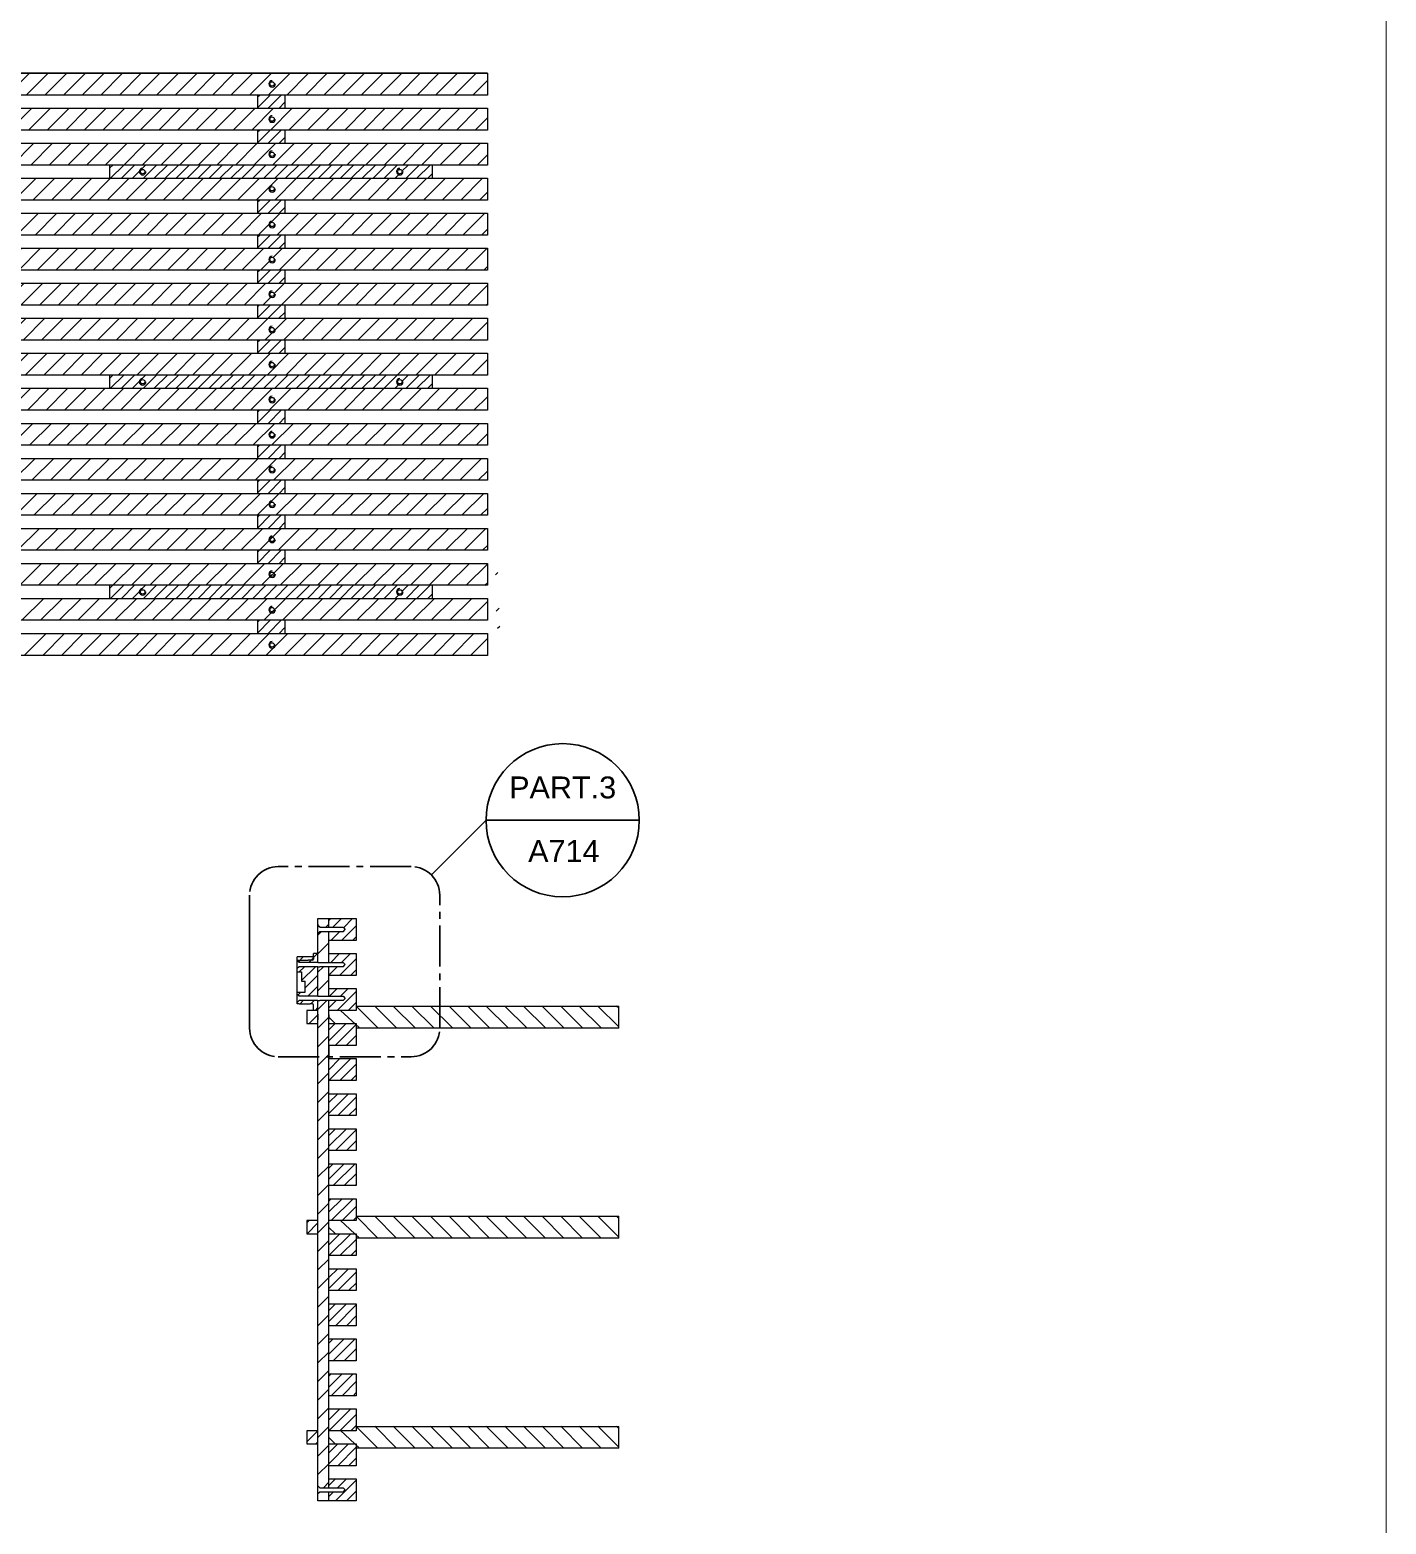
# Model space of a CAD drawing. Header units: centimetres. Extents: x -2268 to 3762, y -1681 to 1458.
# Drawn here: x 267.1 to 391, y 698.6 to 835.1 of the extents above; entities that cross this region are included whole.
import ezdxf
from ezdxf.enums import TextEntityAlignment as Align

# ---------------------------------------------------------------- set-up
doc = ezdxf.new("R2010")
doc.units = ezdxf.units.CM
doc.linetypes.add('CENTER2', pattern=[1.125, 0.75, -0.125, 0.125, -0.125])
doc.layers.get('0').update_dxf_attribs({"color": 5})
doc.layers.add('A-FURN_Num_Penna__252_Num_Penna__252_Num_Penna__3_Num_Penna__252_Num_Penna__252_Num_Penna__252_Num_Penna__252_Num_Penna__252_Num_Penna__252_Num_Penna__252_Num_Penna__82_Num_Penna__82_Num_Penna__82_Num_Penna__82_Num_Penna__82', color=82, linetype='Continuous', lineweight=18)
doc.layers.add('A-SECT A-MCUT', color=7, linetype='Continuous', lineweight=35)
for name, color, linetype in [('ARREDI_attrezzature', 175, 'Continuous'), ('filatura', 8, 'Continuous'), ('particolari', 6, 'Continuous')]:
    doc.layers.add(name, color=color, linetype=linetype)
doc.styles.add('ARIAL', font='Arial.ttf')
pattern_1 = [(45, (-303.9146, -44.0844), (-0.85, 0.85), [])]
pattern_2 = [(45, (-122.0193, -63.2844), (-0.5, 0.5), [])]
pattern_3 = [(45, (-122.0193, -44.0844), (-0.5, 0.5), [])]

msp = doc.modelspace()

# ---------------------------------------------------------------- hatches: boundary and pattern name
h = msp.add_hatch()
h.set_pattern_fill('JIS_WOOD', color=175, scale=1.7)
h.set_pattern_definition(pattern_1)
h.paths.add_polyline_path([(106.9469, 830.1818, -1), (107.3469, 830.1818, -1)], flags=16)
h.paths.add_polyline_path([(174.8528, 830.1818, -1), (174.4528, 830.1818, -1)], flags=16)
h.paths.add_polyline_path([(242.4943, 830.1818, -1), (242.0943, 830.1818, -1)], flags=16)
h.paths.add_polyline_path([(310.0001, 830.1818, -1), (309.6001, 830.1818, -1)], flags=16)
h.paths.add_polyline_path([(106.9469, 826.9775, -1), (107.3469, 826.9775, -1)], flags=16)
h.paths.add_polyline_path([(174.8528, 826.9435, -1), (174.4528, 826.9435, -1)], flags=16)
h.paths.add_polyline_path([(242.4943, 826.9435, -1), (242.0943, 826.9435, -1)], flags=16)
h.paths.add_polyline_path([(310.0001, 826.9775, -1), (309.6001, 826.9775, -1)], flags=16)
h.paths.add_polyline_path([(106.9469, 823.7608, -1), (107.3469, 823.7608, -1)], flags=16)
h.paths.add_polyline_path([(174.8528, 823.7332, -1), (174.4528, 823.7332, -1)], flags=16)
h.paths.add_polyline_path([(242.4943, 823.7332, -1), (242.0943, 823.7332, -1)], flags=16)
h.paths.add_polyline_path([(310.0001, 823.7608, -1), (309.6001, 823.7608, -1)], flags=16)
h.paths.add_polyline_path([(106.9469, 820.6021, -1), (107.3469, 820.6021, -1)], flags=16)
h.paths.add_polyline_path([(174.8528, 820.6293, -1), (174.4528, 820.6293, -1)], flags=16)
h.paths.add_polyline_path([(242.4943, 820.6293, -1), (242.0943, 820.6293, -1)], flags=16)
h.paths.add_polyline_path([(310.0001, 820.6021, -1), (309.6001, 820.6021, -1)], flags=16)
h.paths.add_polyline_path([(106.9469, 817.343, -1), (107.3469, 817.343, -1)], flags=16)
h.paths.add_polyline_path([(174.8528, 817.2577, -1), (174.4528, 817.2577, -1)], flags=16)
h.paths.add_polyline_path([(242.4943, 817.2577, -1), (242.0943, 817.2577, -1)], flags=16)
h.paths.add_polyline_path([(310.0001, 817.343, -1), (309.6001, 817.343, -1)], flags=16)
h.paths.add_polyline_path([(109.3918, 818.3689), (109.3918, 816.3689), (308.8688, 816.3689), (308.8688, 818.3689)])
h.paths.add_polyline_path([(109.3918, 821.5689), (109.3918, 819.5689), (308.8688, 819.5689), (308.8688, 821.5689), (208.4735, 821.5689)])
h.paths.add_polyline_path([(109.3918, 824.7689), (109.3918, 822.7689), (208.4735, 822.7689), (308.8688, 822.7689), (308.8688, 824.7689)])
h.paths.add_polyline_path([(109.3918, 827.9689), (109.3918, 825.9689), (308.8688, 825.9689), (308.8688, 827.9689)])
h.paths.add_polyline_path([(109.3918, 831.1689), (109.3918, 829.1689), (308.8688, 829.1689), (308.8688, 831.1689)])
h = msp.add_hatch()
h.set_pattern_fill('JIS_WOOD', color=175)
h.set_pattern_definition([(45, (-122.0193, -40.8844), (-0.5, 0.5), [])])
h.paths.add_polyline_path([(290.3688, 829.1689), (287.8688, 829.1689), (287.8688, 827.9689), (290.3688, 827.9689)])
h = msp.add_hatch()
h.set_pattern_fill('JIS_WOOD', color=175)
h.set_pattern_definition(pattern_3)
h.paths.add_polyline_path([(290.3688, 825.9689), (287.8688, 825.9689), (287.8688, 824.7689), (290.3688, 824.7689)])
h = msp.add_hatch()
h.set_pattern_fill('JIS_WOOD', color=175)
h.set_pattern_definition([(45, (-122.0193, -24.8844), (-0.5, 0.5), [])])
h.paths.add_polyline_path([(303.8688, 822.7689), (274.3688, 822.7689), (274.3688, 821.5689), (303.8688, 821.5689)])
h.paths.add_polyline_path([(301.0688, 822.1689, -1), (300.6688, 822.1689, -1)], flags=16)
h.paths.add_polyline_path([(277.1688, 822.1689, -1), (277.5688, 822.1689, -1)], flags=16)
h = msp.add_hatch()
h.set_pattern_fill('JIS_WOOD', color=175)
h.set_pattern_definition([(45, (-122.0193, -50.4844), (-0.5, 0.5), [])])
h.paths.add_polyline_path([(290.3688, 819.5689), (287.8688, 819.5689), (287.8688, 818.3689), (290.3688, 818.3689)])
h = msp.add_hatch()
h.set_pattern_fill('JIS_WOOD', color=175, scale=1.7)
h.set_pattern_definition(pattern_1)
h.paths.add_polyline_path([(106.9469, 814.1417, -1), (107.3469, 814.1417, -1)], flags=16)
h.paths.add_polyline_path([(174.8528, 814.0762, -1), (174.4528, 814.0762, -1)], flags=16)
h.paths.add_polyline_path([(242.4943, 814.0762, -1), (242.0943, 814.0762, -1)], flags=16)
h.paths.add_polyline_path([(289.3955, 814.1417, -1), (288.9955, 814.1417, -1)], flags=16)
h.paths.add_polyline_path([(106.9469, 810.9676, -1), (107.3469, 810.9676, -1)], flags=16)
h.paths.add_polyline_path([(174.8528, 810.9592, -1), (174.4528, 810.9592, -1)], flags=16)
h.paths.add_polyline_path([(242.4943, 810.9592, -1), (242.0943, 810.9592, -1)], flags=16)
h.paths.add_polyline_path([(289.3955, 810.9676, -1), (288.9955, 810.9676, -1)], flags=16)
h.paths.add_polyline_path([(106.9469, 807.7343, -1), (107.3469, 807.7343, -1)], flags=16)
h.paths.add_polyline_path([(174.8528, 807.7777, -1), (174.4528, 807.7777, -1)], flags=16)
h.paths.add_polyline_path([(242.4943, 807.7777, -1), (242.0943, 807.7777, -1)], flags=16)
h.paths.add_polyline_path([(289.3955, 807.7343, -1), (288.9955, 807.7343, -1)], flags=16)
h.paths.add_polyline_path([(109.3918, 808.7689), (109.3918, 806.7689), (308.8688, 806.7689), (308.8688, 808.7689)])
h.paths.add_polyline_path([(109.3918, 811.9689), (109.3918, 809.9689), (308.8688, 809.9689), (308.8688, 811.9689)])
h.paths.add_polyline_path([(109.3918, 815.1689), (109.3918, 813.1689), (308.8688, 813.1689), (308.8688, 815.1689)])
h = msp.add_hatch()
h.set_pattern_fill('JIS_WOOD', color=175)
h.set_pattern_definition([(45, (-122.0193, -53.6844), (-0.5, 0.5), [])])
h.paths.add_polyline_path([(290.3688, 816.3689), (287.8688, 816.3689), (287.8688, 815.1689), (290.3688, 815.1689)])
h = msp.add_hatch()
h.set_pattern_fill('JIS_WOOD', color=175)
h.set_pattern_definition([(45, (-122.0193, -56.8844), (-0.5, 0.5), [])])
h.paths.add_polyline_path([(290.3688, 813.1689), (287.8688, 813.1689), (287.8688, 811.9689), (290.3688, 811.9689)])
h = msp.add_hatch()
h.set_pattern_fill('JIS_WOOD', color=175)
h.set_pattern_definition([(45, (-122.0271, -60.0844), (-0.5, 0.5), [])])
h.paths.add_polyline_path([(290.361, 809.9689), (287.861, 809.9689), (287.861, 808.7689), (290.361, 808.7689)])
h = msp.add_hatch()
h.set_pattern_fill('JIS_WOOD', color=175)
h.set_pattern_definition(pattern_2)
h.paths.add_polyline_path([(290.3688, 806.7689), (287.8688, 806.7689), (287.8688, 805.5689), (290.3688, 805.5689)])
h = msp.add_hatch()
h.set_pattern_fill('JIS_WOOD', color=175, scale=1.7)
h.set_pattern_definition(pattern_1)
h.paths.add_polyline_path([(106.9469, 804.5417, -1), (107.3469, 804.5417, -1)], flags=16)
h.paths.add_polyline_path([(174.8528, 804.4762, -1), (174.4528, 804.4762, -1)], flags=16)
h.paths.add_polyline_path([(242.4943, 804.4762, -1), (242.0943, 804.4762, -1)], flags=16)
h.paths.add_polyline_path([(310.0001, 804.5417, -1), (309.6001, 804.5417, -1)], flags=16)
h.paths.add_polyline_path([(106.9469, 801.3676, -1), (107.3469, 801.3676, -1)], flags=16)
h.paths.add_polyline_path([(174.8528, 801.3592, -1), (174.4528, 801.3592, -1)], flags=16)
h.paths.add_polyline_path([(242.4943, 801.3592, -1), (242.0943, 801.3592, -1)], flags=16)
h.paths.add_polyline_path([(310.0001, 801.3676, -1), (309.6001, 801.3676, -1)], flags=16)
h.paths.add_polyline_path([(106.9469, 798.1343, -1), (107.3469, 798.1343, -1)], flags=16)
h.paths.add_polyline_path([(174.8528, 798.1777, -1), (174.4528, 798.1777, -1)], flags=16)
h.paths.add_polyline_path([(242.4943, 798.1777, -1), (242.0943, 798.1777, -1)], flags=16)
h.paths.add_polyline_path([(310.0001, 798.1343, -1), (309.6001, 798.1343, -1)], flags=16)
h.paths.add_polyline_path([(109.3918, 799.1689), (109.3918, 797.1689), (308.8688, 797.1689), (308.8688, 799.1689)])
h.paths.add_polyline_path([(109.3918, 802.3689), (109.3918, 800.3689), (308.8688, 800.3689), (308.8688, 802.3689)])
h.paths.add_polyline_path([(109.3918, 805.5689), (109.3918, 803.5689), (308.8688, 803.5689), (308.8688, 805.5689)])
h = msp.add_hatch()
h.set_pattern_fill('JIS_WOOD', color=175)
h.set_pattern_definition(pattern_3)
h.paths.add_polyline_path([(303.8688, 803.5689), (274.3688, 803.5689), (274.3688, 802.3689), (303.8688, 802.3689)])
h.paths.add_polyline_path([(301.0688, 802.9689, -1), (300.6688, 802.9689, -1)], flags=16)
h.paths.add_polyline_path([(277.1688, 802.9689, -1), (277.5688, 802.9689, -1)], flags=16)
h = msp.add_hatch()
h.set_pattern_fill('JIS_WOOD', color=175)
h.set_pattern_definition([(45, (-122.0193, -69.6844), (-0.5, 0.5), [])])
h.paths.add_polyline_path([(290.3688, 800.3689), (287.8688, 800.3689), (287.8688, 799.1689), (290.3688, 799.1689)])
h = msp.add_hatch()
h.set_pattern_fill('JIS_WOOD', color=175)
h.set_pattern_definition([(45, (-122.0193, -72.8844), (-0.5, 0.5), [])])
h.paths.add_polyline_path([(290.3688, 797.1689), (287.8688, 797.1689), (287.8688, 795.9689), (290.3688, 795.9689)])
h = msp.add_hatch()
h.set_pattern_fill('JIS_WOOD', color=175)
h.set_pattern_definition([(45, (-122.0193, -76.0844), (-0.5, 0.5), [])])
h.paths.add_polyline_path([(290.3688, 793.9689), (287.8688, 793.9689), (287.8688, 792.7689), (290.3688, 792.7689)])
h = msp.add_hatch()
h.set_pattern_fill('JIS_WOOD', color=175)
h.set_pattern_definition([(45, (-122.0193, -79.2844), (-0.5, 0.5), [])])
h.paths.add_polyline_path([(290.3688, 790.7689), (287.8688, 790.7689), (287.8688, 789.5689), (290.3688, 789.5689)])
h = msp.add_hatch()
h.set_pattern_fill('JIS_WOOD', color=175)
h.set_pattern_definition([(45, (-122.0193, -82.4844), (-0.5, 0.5), [])])
h.paths.add_polyline_path([(290.3688, 787.5689), (287.8688, 787.5689), (287.8688, 786.3689), (290.3688, 786.3689)])
h = msp.add_hatch()
h.set_pattern_fill('JIS_WOOD', color=175)
h.set_pattern_definition(pattern_2)
h.paths.add_polyline_path([(303.8688, 784.3689), (274.3688, 784.3689), (274.3688, 783.1689), (303.8688, 783.1689)])
h.paths.add_polyline_path([(301.0688, 783.7689, -1), (300.6688, 783.7689, -1)], flags=16)
h.paths.add_polyline_path([(277.1688, 783.7689, -1), (277.5688, 783.7689, -1)], flags=16)
h = msp.add_hatch()
h.set_pattern_fill('JIS_WOOD', color=175)
h.set_pattern_definition([(45, (-122.0193, -88.8844), (-0.5, 0.5), [])])
h.paths.add_polyline_path([(290.3688, 781.1689), (287.8688, 781.1689), (287.8688, 779.9689), (290.3688, 779.9689)])
h = msp.add_hatch()
h.set_pattern_fill('JIS_WOOD', color=175)
h.set_pattern_definition([(45, (-397.61735, -123.89446), (-0.5, 0.5), [])])
h.paths.add_polyline_path([(296.8812, 741.1146), (294.3812, 741.1146), (294.3812, 739.1146), (296.8812, 739.1146)])
h.paths.add_polyline_path([(296.8812, 737.9146), (294.3812, 737.9146), (294.3812, 735.9146), (296.8812, 735.9146)])
h.paths.add_polyline_path([(296.8812, 734.7146), (294.3812, 734.7146), (294.3812, 732.7146), (296.8812, 732.7146)])
h.paths.add_polyline_path([(296.8812, 731.5146), (294.3812, 731.5146), (294.3812, 729.5146), (296.8812, 729.5146)])
h.paths.add_polyline_path([(296.8812, 728.3146), (294.3812, 728.3146), (294.3812, 726.3146), (296.8812, 726.3146)])
h.paths.add_polyline_path([(296.8812, 725.1146), (294.3812, 725.1146), (294.3812, 723.1146), (296.8812, 723.1146)])
h.paths.add_polyline_path([(296.8812, 721.9146), (294.3812, 721.9146), (294.3812, 719.9146), (296.8812, 719.9146)])
h.paths.add_polyline_path([(296.8812, 718.7146), (294.3812, 718.7146), (294.3812, 716.7146), (296.8812, 716.7146)])
h.paths.add_polyline_path([(296.8812, 715.5146), (294.3812, 715.5146), (294.3812, 713.5146), (296.8812, 713.5146)])
h.paths.add_polyline_path([(296.8812, 712.3146), (294.3812, 712.3146), (294.3812, 710.3146), (296.8812, 710.3146)])
h.paths.add_polyline_path([(296.8812, 709.1146), (294.3812, 709.1146), (294.3812, 707.1146), (296.8812, 707.1146)])
h.paths.add_polyline_path([(296.8812, 705.9146), (294.3812, 705.9146), (294.3812, 703.9146), (296.8812, 703.9146)])
h.paths.add_polyline_path([(296.8812, 702.7146), (294.3812, 702.7146), (294.3812, 701.9106), (295.6812, 701.9106), (295.8812, 701.7106), (295.6812, 701.5106), (294.3812, 701.5106), (294.3812, 700.7146), (296.8812, 700.7146)])
h.paths.add_polyline_path([(293.3812, 707.1146), (292.3812, 707.1146), (292.3812, 705.9146), (293.3812, 705.9146)])
h.paths.add_polyline_path([(293.3812, 726.3146), (292.3812, 726.3146), (292.3812, 725.1146), (293.3812, 725.1146)])
h.paths.add_polyline_path([(293.3812, 745.1646), (293.3812, 745.5146), (293.1511, 745.5146), (292.3812, 744.7448), (292.3812, 744.3146), (292.9511, 744.3146), (293.3812, 744.7448)])

# ---------------------------------------------------------------- linework, layer by layer
for p, q in [((208.4735, 831.1689), (308.8688, 831.1689)), ((308.8688, 831.1689), (208.4735, 831.1689)), ((308.8688, 831.1689), (308.8688, 829.1689)), ((308.8688, 829.1689), (208.4735, 829.1689)), ((287.8688, 829.1689), (287.8688, 827.9689)), ((290.3688, 829.1689), (290.3688, 827.9689)), ((287.8688, 825.9689), (287.8688, 824.7689)), ((290.3688, 825.9689), (290.3688, 824.7689)), ((303.8688, 822.7689), (274.3688, 822.7689)), ((274.3688, 821.5689), (274.3688, 822.7689)), ((303.8688, 821.5689), (303.8688, 822.7689)), ((274.3688, 821.5689), (303.8688, 821.5689)), ((287.8688, 819.5689), (287.8688, 818.3689)), ((290.3688, 819.5689), (290.3688, 818.3689)), ((287.8688, 816.3689), (287.8688, 815.1689)), ((287.8688, 815.1689), (287.8688, 815.1689)), ((290.3688, 816.3689), (290.3688, 815.1689)), ((287.8688, 813.1689), (287.8688, 811.9689)), ((290.3688, 813.1689), (290.3688, 811.9689)), ((287.861, 809.9689), (287.861, 808.7689)), ((290.3688, 809.9689), (290.3688, 808.7689)), ((287.8688, 806.7689), (287.8688, 805.5689)), ((290.3688, 806.7689), (290.3688, 805.5689)), ((303.8688, 803.5689), (274.3688, 803.5689)), ((274.3688, 802.3689), (274.3688, 803.5689)), ((308.8688, 803.5689), (303.8688, 803.5689)), ((303.8688, 802.3689), (303.8688, 803.5689)), ((294.9735, 802.3689), (303.8688, 802.3689)), ((287.8688, 800.3689), (287.8688, 799.1689)), ((290.3688, 800.3689), (290.3688, 799.1689)), ((208.4735, 799.1689), (308.8688, 799.1689)), ((308.8688, 799.1689), (308.8688, 797.1689)), ((308.8688, 797.1689), (208.4735, 797.1689)), ((287.8688, 797.1689), (287.8688, 795.9689)), ((290.3688, 797.1689), (290.3688, 795.9689)), ((208.4735, 795.9689), (308.8688, 795.9689)), ((308.8688, 795.9689), (308.8688, 793.9689)), ((308.8688, 793.9689), (208.4735, 793.9689)), ((287.8688, 793.9689), (287.8688, 792.7689)), ((290.3688, 793.9689), (290.3688, 792.7689)), ((208.4735, 792.7689), (308.8688, 792.7689)), ((308.8688, 792.7689), (308.8688, 790.7689)), ((308.8688, 790.7689), (208.4735, 790.7689)), ((287.8688, 790.7689), (287.8688, 789.5689)), ((290.3688, 790.7689), (290.3688, 789.5689)), ((208.4735, 789.5689), (308.8688, 789.5689)), ((308.8688, 789.5689), (308.8688, 787.5689)), ((308.8688, 787.5689), (208.4735, 787.5689)), ((287.8688, 787.5689), (287.8688, 786.3689)), ((290.3688, 787.5689), (290.3688, 786.3689)), ((208.4735, 786.3689), (308.8688, 786.3689)), ((308.8688, 786.3689), (308.8688, 784.3689)), ((294.9735, 784.3689), (208.4735, 784.3689)), ((303.8688, 784.3689), (274.3688, 784.3689)), ((274.3688, 783.1689), (274.3688, 784.3689)), ((308.8688, 784.3689), (303.8688, 784.3689)), ((308.8688, 784.3689), (303.8688, 784.3689)), ((303.8688, 783.1689), (303.8688, 784.3689)), ((208.4735, 783.1689), (294.9735, 783.1689)), ((274.3688, 783.1689), (303.8688, 783.1689)), ((303.8688, 783.1689), (308.8688, 783.1689)), ((308.8688, 783.1689), (308.8688, 781.1689)), ((308.8688, 781.1689), (208.4735, 781.1689)), ((287.8688, 781.1689), (287.8688, 781.1689)), ((287.8688, 781.1689), (287.8688, 779.9689)), ((290.3688, 781.1689), (290.3688, 779.9689)), ((208.4735, 779.9689), (308.8688, 779.9689)), ((308.8688, 779.9689), (308.8688, 777.9689)), ((308.8688, 777.9689), (208.4735, 777.9689)), ((293.3812, 753.9146), (294.3812, 753.9146)), ((293.3812, 749.9146), (293.3812, 753.9146)), ((293.3812, 753.4146), (293.3812, 753.1146)), ((293.5714, 753.1146), (293.3812, 753.2878)), ((293.5714, 752.7146), (293.3812, 752.5414)), ((293.5714, 753.1146), (295.6812, 753.1146)), ((293.6812, 752.7146), (293.5714, 752.7146)), ((293.6812, 753.1146), (293.6812, 753.1146)), ((295.6812, 752.7146), (293.6812, 752.7146)), ((294.3812, 753.1146), (294.3812, 753.1646)), ((294.3812, 752.7146), (294.3812, 752.6646)), ((295.6812, 753.1146), (295.8812, 752.9146)), ((295.6812, 752.7146), (295.8812, 752.9146)), ((294.3812, 750.7146), (294.3812, 751.9146)), ((292.4812, 750.4146), (291.4812, 750.4146)), ((291.4812, 750.1146), (291.4812, 750.4146)), ((291.4812, 746.1146), (291.4812, 750.1146)), ((291.4812, 750.1146), (292.4812, 750.1146)), ((291.6714, 749.9146), (291.4812, 750.0878)), ((293.3812, 749.9146), (291.6714, 749.9146)), ((292.6812, 750.4146), (292.4812, 750.4146)), ((292.6812, 750.1146), (292.4812, 750.1146)), ((292.8812, 750.4146), (292.6812, 750.4146)), ((292.8812, 750.1146), (292.6812, 750.1146)), ((293.3812, 750.7146), (292.9812, 750.7146)), ((292.9812, 750.5146), (292.9812, 750.7146)), ((293.3812, 750.7146), (292.9812, 750.7146)), ((292.9812, 750.5146), (292.9812, 750.7146)), ((292.9812, 750.5146), (292.9812, 750.2146)), ((293.3812, 749.9146), (293.5714, 749.9146)), ((293.5714, 749.9146), (295.6812, 749.9146)), ((293.6812, 749.9146), (293.6812, 749.9146)), ((295.6812, 749.9146), (295.8812, 749.7146)), ((295.6812, 749.5146), (295.8812, 749.7146)), ((291.6714, 749.5146), (291.4812, 749.3414)), ((291.4812, 749.0414), (291.8812, 749.0414)), ((293.3812, 749.5146), (291.6714, 749.5146)), ((291.8812, 749.0414), (291.8812, 748.1878)), ((293.3812, 749.5146), (293.5714, 749.5146)), ((293.3812, 746.8146), (293.3812, 749.5146)), ((293.3812, 746.8146), (293.3812, 749.4646)), ((293.6812, 749.5146), (293.5714, 749.5146)), ((295.6812, 749.5146), (293.6812, 749.5146)), ((294.3812, 748.7146), (294.3812, 749.4646)), ((294.3812, 747.5146), (294.3812, 748.7146)), ((294.3812, 747.5146), (294.3812, 748.7146)), ((291.4812, 747.1878), (292.2312, 747.1878)), ((291.6714, 746.8146), (291.4812, 746.9878)), ((291.8812, 748.1878), (292.2312, 748.1878)), ((292.2312, 747.1878), (292.2312, 748.1878)), ((291.6714, 746.4146), (291.4812, 746.2414)), ((291.6812, 746.1146), (291.4812, 746.1146)), ((293.3812, 746.8146), (291.6714, 746.8146)), ((293.3812, 746.4146), (291.6714, 746.4146)), ((291.6812, 746.1146), (292.6812, 746.1146)), ((292.8812, 746.1146), (292.6812, 746.1146)), ((292.9812, 745.7146), (292.9812, 746.0146)), ((292.9812, 745.5146), (292.9812, 745.7146)), ((293.3812, 746.8146), (293.5714, 746.8146)), ((293.3812, 700.7146), (293.3812, 746.4146)), ((293.3812, 746.4146), (293.5714, 746.4146)), ((293.3812, 746.2646), (293.3812, 746.3646)), ((293.3812, 745.1646), (293.3812, 746.2646)), ((293.5714, 746.8146), (295.6812, 746.8146)), ((293.6812, 746.4146), (293.5714, 746.4146)), ((295.6812, 746.4146), (293.6812, 746.4146)), ((294.3812, 746.3146), (294.3812, 746.4146)), ((295.6812, 746.8146), (295.8812, 746.6146)), ((295.6812, 746.4146), (295.8812, 746.6146)), ((296.8812, 745.9146), (320.8812, 745.9146)), ((320.8812, 743.9146), (320.8812, 745.9146)), ((293.3812, 745.5146), (292.3812, 745.5146)), ((292.3812, 745.5146), (292.3812, 744.3146)), ((292.3812, 744.3146), (293.3812, 744.3146)), ((293.3812, 745.1646), (293.3812, 744.6646)), ((294.3812, 744.3146), (294.3812, 745.5146)), ((294.3812, 745.1146), (294.3812, 745.5146)), ((294.3812, 745.1146), (294.3812, 744.7146)), ((294.3812, 744.3146), (294.3812, 744.7146)), ((320.8812, 743.9146), (296.8812, 743.9146)), ((294.3812, 741.1146), (294.3812, 742.3146)), ((294.3812, 742.3146), (294.3812, 741.1146)), ((294.3812, 737.9146), (294.3812, 739.1146)), ((294.3812, 734.7146), (294.3812, 735.9146)), ((294.3812, 731.5146), (294.3812, 732.7146)), ((294.3812, 728.3146), (294.3812, 729.5146)), ((296.8812, 726.7146), (320.8812, 726.7146)), ((320.8812, 724.7146), (320.8812, 726.7146)), ((293.3812, 726.3146), (292.3812, 726.3146)), ((292.3812, 726.3146), (292.3812, 725.1146)), ((292.3812, 725.1146), (293.3812, 725.1146)), ((294.3812, 725.1146), (294.3812, 726.3146)), ((320.8812, 724.7146), (296.8812, 724.7146)), ((294.3812, 721.9146), (294.3812, 723.1146)), ((294.3812, 718.7146), (294.3812, 719.9146)), ((294.3812, 715.5146), (294.3812, 716.7146)), ((294.3812, 712.3146), (294.3812, 713.5146)), ((294.3812, 709.1146), (294.3812, 710.3146)), ((296.8812, 707.5146), (320.8812, 707.5146)), ((320.8812, 705.5146), (320.8812, 707.5146)), ((293.3812, 707.1146), (292.3812, 707.1146)), ((292.3812, 707.1146), (292.3812, 705.9146)), ((294.3812, 705.9146), (294.3812, 707.1146)), ((292.3812, 705.9146), (293.3812, 705.9146)), ((320.8812, 705.5146), (296.8812, 705.5146)), ((294.3812, 702.7146), (294.3812, 703.9146)), ((293.5714, 701.9106), (293.3812, 702.0838)), ((293.5714, 701.9106), (295.6812, 701.9106)), ((293.6812, 701.9106), (293.6812, 701.9106)), ((294.3812, 702.7146), (296.8812, 702.7146)), ((294.3812, 701.9106), (294.3812, 702.7146)), ((295.6812, 701.9106), (295.8812, 701.7106)), ((296.8812, 702.7146), (296.8812, 700.7146)), ((293.5714, 701.5106), (293.3812, 701.3374)), ((293.3812, 700.7146), (293.3812, 701.3374)), ((294.3812, 700.7146), (293.3812, 700.7146)), ((293.6812, 701.5106), (293.5714, 701.5106)), ((295.6812, 701.5106), (293.6812, 701.5106)), ((294.3812, 700.7146), (294.3812, 701.5106)), ((296.8812, 700.7146), (294.3812, 700.7146)), ((295.6812, 701.5106), (295.8812, 701.7106))]:
    msp.add_line(p, q)
at = {"color": 175, "linetype": 'Continuous'}
for p, q in [((265.5387, 793.9689), (267.5387, 795.9689)), ((267.2387, 793.9689), (269.2387, 795.9689)), ((268.9387, 793.9689), (270.9387, 795.9689)), ((270.6387, 793.9689), (272.6387, 795.9689)), ((272.3387, 793.9689), (274.3387, 795.9689)), ((274.0387, 793.9689), (276.0387, 795.9689)), ((275.7387, 793.9689), (277.7387, 795.9689)), ((277.4387, 793.9689), (279.4387, 795.9689)), ((279.1387, 793.9689), (281.1387, 795.9689)), ((280.8387, 793.9689), (282.8387, 795.9689)), ((282.5387, 793.9689), (284.5387, 795.9689)), ((284.2387, 793.9689), (286.2387, 795.9689)), ((285.9387, 793.9689), (287.9387, 795.9689)), ((287.6387, 793.9689), (289.6387, 795.9689)), ((289.3387, 793.9689), (291.3387, 795.9689)), ((291.0387, 793.9689), (293.0387, 795.9689)), ((292.7387, 793.9689), (294.7387, 795.9689)), ((294.4387, 793.9689), (296.4387, 795.9689)), ((296.1387, 793.9689), (298.1387, 795.9689)), ((297.8387, 793.9689), (299.8387, 795.9689)), ((299.5387, 793.9689), (301.5387, 795.9689)), ((301.2387, 793.9689), (303.2387, 795.9689)), ((302.9387, 793.9689), (304.9387, 795.9689)), ((304.6387, 793.9689), (306.6387, 795.9689)), ((306.3387, 793.9689), (308.3387, 795.9689)), ((308.0387, 793.9689), (308.8688, 794.7991)), ((265.7387, 790.7689), (267.7387, 792.7689)), ((267.4387, 790.7689), (269.4387, 792.7689)), ((269.1387, 790.7689), (271.1387, 792.7689)), ((270.8387, 790.7689), (272.8387, 792.7689)), ((272.5387, 790.7689), (274.5387, 792.7689)), ((274.2387, 790.7689), (276.2387, 792.7689)), ((275.9387, 790.7689), (277.9387, 792.7689)), ((277.6387, 790.7689), (279.6387, 792.7689)), ((279.3387, 790.7689), (281.3387, 792.7689)), ((281.0387, 790.7689), (283.0387, 792.7689)), ((282.7387, 790.7689), (284.7387, 792.7689)), ((284.4387, 790.7689), (286.4387, 792.7689)), ((286.1387, 790.7689), (288.1387, 792.7689)), ((287.8387, 790.7689), (289.8387, 792.7689)), ((289.5387, 790.7689), (291.5387, 792.7689)), ((291.2387, 790.7689), (293.2387, 792.7689)), ((292.9387, 790.7689), (294.9387, 792.7689)), ((294.6387, 790.7689), (296.6387, 792.7689)), ((296.3387, 790.7689), (298.3387, 792.7689)), ((298.0387, 790.7689), (300.0387, 792.7689)), ((299.7387, 790.7689), (301.7387, 792.7689)), ((301.4387, 790.7689), (303.4387, 792.7689)), ((303.1387, 790.7689), (305.1387, 792.7689)), ((304.8387, 790.7689), (306.8387, 792.7689)), ((306.5387, 790.7689), (308.5387, 792.7689)), ((308.2387, 790.7689), (308.8688, 791.3991)), ((265.9387, 787.5689), (267.9387, 789.5689)), ((267.6387, 787.5689), (269.6387, 789.5689)), ((269.3387, 787.5689), (271.3387, 789.5689)), ((271.0387, 787.5689), (273.0387, 789.5689)), ((272.7387, 787.5689), (274.7387, 789.5689)), ((274.4387, 787.5689), (276.4387, 789.5689)), ((276.1387, 787.5689), (278.1387, 789.5689)), ((277.8387, 787.5689), (279.8387, 789.5689)), ((279.5387, 787.5689), (281.5387, 789.5689)), ((281.2387, 787.5689), (283.2387, 789.5689)), ((282.9387, 787.5689), (284.9387, 789.5689)), ((284.6387, 787.5689), (286.6387, 789.5689)), ((286.3387, 787.5689), (288.3387, 789.5689)), ((288.0387, 787.5689), (290.0387, 789.5689)), ((289.7387, 787.5689), (291.7387, 789.5689)), ((291.4387, 787.5689), (293.4387, 789.5689)), ((293.1387, 787.5689), (295.1387, 789.5689)), ((294.8387, 787.5689), (296.8387, 789.5689)), ((296.5387, 787.5689), (298.5387, 789.5689)), ((298.2387, 787.5689), (300.2387, 789.5689)), ((299.9387, 787.5689), (301.9387, 789.5689)), ((301.6387, 787.5689), (303.6387, 789.5689)), ((303.3387, 787.5689), (305.3387, 789.5689)), ((305.0387, 787.5689), (307.0387, 789.5689)), ((306.7387, 787.5689), (308.7387, 789.5689)), ((308.4387, 787.5689), (308.8688, 787.9991)), ((266.1387, 784.3689), (268.1387, 786.3689)), ((267.8387, 784.3689), (269.8387, 786.3689)), ((269.5387, 784.3689), (271.5387, 786.3689)), ((271.2387, 784.3689), (273.2387, 786.3689)), ((272.9387, 784.3689), (274.9387, 786.3689)), ((274.6387, 784.3689), (276.6387, 786.3689)), ((276.3387, 784.3689), (278.3387, 786.3689)), ((278.0387, 784.3689), (280.0387, 786.3689)), ((279.7387, 784.3689), (281.7387, 786.3689)), ((281.4387, 784.3689), (283.4387, 786.3689)), ((283.1387, 784.3689), (285.1387, 786.3689)), ((284.8387, 784.3689), (286.8387, 786.3689)), ((286.5387, 784.3689), (288.5387, 786.3689)), ((288.2387, 784.3689), (290.2387, 786.3689)), ((289.9387, 784.3689), (291.9387, 786.3689)), ((291.6387, 784.3689), (293.6387, 786.3689)), ((293.3387, 784.3689), (295.3387, 786.3689)), ((295.0387, 784.3689), (297.0387, 786.3689)), ((296.7387, 784.3689), (298.7387, 786.3689)), ((298.4387, 784.3689), (300.4387, 786.3689)), ((300.1387, 784.3689), (302.1387, 786.3689)), ((301.8387, 784.3689), (303.8387, 786.3689)), ((303.5387, 784.3689), (305.5387, 786.3689)), ((305.2387, 784.3689), (307.2387, 786.3689)), ((306.9387, 784.3689), (308.8688, 786.2991)), ((309.6004, 785.3307), (309.8111, 785.5414)), ((308.6387, 784.3689), (308.8688, 784.5991)), ((266.3387, 781.1689), (268.3387, 783.1689)), ((268.0387, 781.1689), (270.0387, 783.1689)), ((269.7387, 781.1689), (271.7387, 783.1689)), ((271.4387, 781.1689), (273.4387, 783.1689)), ((273.1387, 781.1689), (275.1387, 783.1689)), ((274.8387, 781.1689), (276.8387, 783.1689)), ((276.5387, 781.1689), (278.5387, 783.1689)), ((278.2387, 781.1689), (280.2387, 783.1689)), ((279.9387, 781.1689), (281.9387, 783.1689)), ((281.6387, 781.1689), (283.6387, 783.1689)), ((283.3387, 781.1689), (285.3387, 783.1689)), ((285.0387, 781.1689), (287.0387, 783.1689)), ((286.7387, 781.1689), (288.7387, 783.1689)), ((288.4387, 781.1689), (290.4387, 783.1689)), ((290.1387, 781.1689), (292.1387, 783.1689)), ((291.8387, 781.1689), (293.8387, 783.1689)), ((293.5387, 781.1689), (295.5387, 783.1689)), ((295.2387, 781.1689), (297.2387, 783.1689)), ((296.9387, 781.1689), (298.9387, 783.1689)), ((298.6387, 781.1689), (300.6387, 783.1689)), ((300.3387, 781.1689), (302.3387, 783.1689)), ((302.0387, 781.1689), (304.0387, 783.1689)), ((303.7387, 781.1689), (305.7387, 783.1689)), ((305.4387, 781.1689), (307.4387, 783.1689)), ((307.1387, 781.1689), (308.8688, 782.8991)), ((308.8387, 781.1689), (308.8688, 781.1991)), ((309.6786, 782.0088), (309.9589, 782.2892)), ((266.5387, 777.9689), (268.5387, 779.9689)), ((268.2387, 777.9689), (270.2387, 779.9689)), ((269.9387, 777.9689), (271.9387, 779.9689)), ((271.6387, 777.9689), (273.6387, 779.9689)), ((273.3387, 777.9689), (275.3387, 779.9689)), ((275.0387, 777.9689), (277.0387, 779.9689)), ((276.7387, 777.9689), (278.7387, 779.9689)), ((278.4387, 777.9689), (280.4387, 779.9689)), ((280.1387, 777.9689), (282.1387, 779.9689)), ((281.8387, 777.9689), (283.8387, 779.9689)), ((283.5387, 777.9689), (285.5387, 779.9689)), ((285.2387, 777.9689), (287.2387, 779.9689)), ((286.9387, 777.9689), (288.9387, 779.9689)), ((288.6387, 777.9689), (290.6387, 779.9689)), ((290.3387, 777.9689), (292.3387, 779.9689)), ((292.0387, 777.9689), (294.0387, 779.9689)), ((293.7387, 777.9689), (295.7387, 779.9689)), ((295.4387, 777.9689), (297.4387, 779.9689)), ((297.1387, 777.9689), (299.1387, 779.9689)), ((298.8387, 777.9689), (300.8387, 779.9689)), ((300.5387, 777.9689), (302.5387, 779.9689)), ((302.2387, 777.9689), (304.2387, 779.9689)), ((303.9387, 777.9689), (305.9387, 779.9689)), ((305.6387, 777.9689), (307.6387, 779.9689)), ((309.8041, 780.4483), (310.0001, 780.6443)), ((307.3387, 777.9689), (308.8688, 779.4991)), ((293.3812, 752.4041), (293.6417, 752.6646)), ((294.1417, 753.1646), (294.3812, 753.4041)), ((293.3812, 750.7041), (294.3812, 751.7041)), ((294.3417, 749.9646), (294.3812, 750.0041)), ((293.3812, 749.0041), (293.8917, 749.5146)), ((293.3812, 747.3041), (294.3812, 748.3041)), ((293.3812, 745.6041), (294.1917, 746.4146)), ((297.1707, 743.9251), (295.4511, 745.5251)), ((298.8707, 743.9251), (296.8812, 745.9146)), ((300.5707, 743.9251), (298.5707, 745.9251)), ((302.2707, 743.9251), (300.2707, 745.9251)), ((303.9707, 743.9251), (301.9707, 745.9251)), ((305.6707, 743.9251), (303.6707, 745.9251)), ((307.3707, 743.9251), (305.3707, 745.9251)), ((309.0707, 743.9251), (307.0707, 745.9251)), ((310.7707, 743.9251), (308.7707, 745.9251)), ((312.4707, 743.9251), (310.4707, 745.9251)), ((314.1707, 743.9251), (312.1707, 745.9251)), ((315.8707, 743.9251), (313.8707, 745.9251)), ((317.5707, 743.9251), (315.5707, 745.9251)), ((319.2707, 743.9251), (317.2707, 745.9251)), ((320.8812, 744.0146), (318.9707, 745.9251)), ((320.8812, 745.7146), (320.6707, 745.9251)), ((293.3812, 743.9041), (294.3812, 744.9041)), ((294.9511, 744.3251), (294.3812, 744.895)), ((293.3812, 742.2041), (294.3812, 743.2041)), ((293.3812, 740.5041), (294.3812, 741.5041)), ((293.3812, 738.8041), (294.3812, 739.8041)), ((293.3812, 737.1041), (294.3812, 738.1041)), ((293.3812, 735.4041), (294.3812, 736.4041)), ((293.3812, 733.7041), (294.3812, 734.7041)), ((293.3812, 732.0041), (294.3812, 733.0041)), ((293.3812, 730.3041), (294.3812, 731.3041)), ((293.3812, 728.6041), (294.3812, 729.6041)), ((293.3812, 726.9041), (294.3812, 727.9041)), ((298.8707, 724.7251), (296.8812, 726.7146)), ((300.5707, 724.7251), (298.5707, 726.7251)), ((302.2707, 724.7251), (300.2707, 726.7251)), ((303.9707, 724.7251), (301.9707, 726.7251)), ((305.6707, 724.7251), (303.6707, 726.7251)), ((307.3707, 724.7251), (305.3707, 726.7251)), ((309.0707, 724.7251), (307.0707, 726.7251)), ((310.7707, 724.7251), (308.7707, 726.7251)), ((312.4707, 724.7251), (310.4707, 726.7251)), ((314.1707, 724.7251), (312.1707, 726.7251)), ((315.8707, 724.7251), (313.8707, 726.7251)), ((317.5707, 724.7251), (315.5707, 726.7251)), ((319.2707, 724.7251), (317.2707, 726.7251)), ((320.8812, 724.8146), (318.9707, 726.7251)), ((320.8812, 726.5146), (320.6707, 726.7251)), ((293.3812, 725.2041), (294.3812, 726.2041)), ((294.9511, 725.1251), (294.3812, 725.695)), ((297.1707, 724.7251), (295.4511, 726.3251)), ((293.3812, 723.5041), (294.3812, 724.5041)), ((293.3812, 721.8041), (294.3812, 722.8041)), ((293.3812, 720.1041), (294.3812, 721.1041)), ((293.3812, 718.4041), (294.3812, 719.4041)), ((293.3812, 716.7041), (294.3812, 717.7041)), ((293.3812, 715.0041), (294.3812, 716.0041)), ((293.3812, 713.3041), (294.3812, 714.3041)), ((293.3812, 711.6041), (294.3812, 712.6041)), ((293.3812, 709.9041), (294.3812, 710.9041)), ((293.3812, 708.2041), (294.3812, 709.2041)), ((293.3812, 706.5041), (294.3812, 707.5041)), ((298.8707, 705.5251), (296.8812, 707.5146)), ((300.5707, 705.5251), (298.5707, 707.5251)), ((302.2707, 705.5251), (300.2707, 707.5251)), ((303.9707, 705.5251), (301.9707, 707.5251)), ((305.6707, 705.5251), (303.6707, 707.5251)), ((307.3707, 705.5251), (305.3707, 707.5251)), ((309.0707, 705.5251), (307.0707, 707.5251)), ((310.7707, 705.5251), (308.7707, 707.5251)), ((312.4707, 705.5251), (310.4707, 707.5251)), ((314.1707, 705.5251), (312.1707, 707.5251)), ((315.8707, 705.5251), (313.8707, 707.5251)), ((317.5707, 705.5251), (315.5707, 707.5251)), ((319.2707, 705.5251), (317.2707, 707.5251)), ((320.8812, 705.6146), (318.9707, 707.5251)), ((320.8812, 707.3146), (320.6707, 707.5251)), ((294.9511, 705.9251), (294.3812, 706.495)), ((297.1707, 705.5251), (295.4511, 707.1251)), ((293.3812, 704.8041), (294.3812, 705.8041)), ((293.3812, 703.1041), (294.3812, 704.1041)), ((293.8877, 701.9106), (294.3812, 702.4041))]:
    msp.add_line(p, q, dxfattribs=at)
for points in [[(208.4735, 827.9689), (308.8688, 827.9689)], [(308.8688, 827.9689), (308.8688, 825.9689)], [(308.8688, 825.9689), (208.4735, 825.9689)], [(208.4735, 824.7689), (308.8688, 824.7689)], [(308.8688, 824.7689), (308.8688, 822.7689), (303.8688, 822.7689)], [(294.9735, 822.7689), (208.4735, 822.7689)], [(208.4735, 821.5689), (294.9735, 821.5689)], [(303.8688, 821.5689), (308.8688, 821.5689), (308.8688, 819.5689)], [(308.8688, 819.5689), (208.4735, 819.5689)], [(208.4735, 818.3689), (308.8688, 818.3689)], [(308.8688, 818.3689), (308.8688, 816.3689)], [(308.8688, 816.3689), (208.4735, 816.3689)], [(208.4735, 815.1689), (308.8688, 815.1689)], [(308.8688, 815.1689), (308.8688, 813.1689)], [(308.8688, 813.1689), (208.4735, 813.1689)], [(208.4735, 811.9689), (308.8688, 811.9689)], [(308.8688, 811.9689), (308.8688, 809.9689)], [(308.8688, 809.9689), (208.4735, 809.9689)], [(208.4735, 808.7689), (308.8688, 808.7689)], [(308.8688, 808.7689), (308.8688, 806.7689)], [(308.8688, 806.7689), (208.4735, 806.7689)], [(208.4735, 805.5689), (308.8688, 805.5689)], [(308.8688, 805.5689), (308.8688, 803.5689), (303.8688, 803.5689)], [(294.9735, 803.5689), (208.4735, 803.5689)], [(208.4735, 802.3689), (294.9735, 802.3689)], [(303.8688, 802.3689), (308.8688, 802.3689), (308.8688, 800.3689)], [(308.8688, 800.3689), (208.4735, 800.3689)], [(294.3812, 753.1146), (294.3812, 753.9146), (296.8812, 753.9146), (296.8812, 751.9146), (294.3812, 751.9146), (294.3812, 752.7146)], [(294.3812, 749.9146), (294.3812, 750.7146), (296.8812, 750.7146), (296.8812, 748.7146), (294.3812, 748.7146), (294.3812, 749.5146)], [(294.3812, 746.8146), (294.3812, 747.5146), (296.8812, 747.5146), (296.8812, 745.5146), (294.3812, 745.5146), (294.3812, 746.4146)]]:
    msp.add_lwpolyline(points)
for points in [[(294.3812, 742.3146), (294.3812, 744.3146), (296.8812, 744.3146), (296.8812, 742.3146)], [(294.3812, 739.1146), (294.3812, 741.1146), (296.8812, 741.1146), (296.8812, 739.1146)], [(294.3812, 735.9146), (294.3812, 737.9146), (296.8812, 737.9146), (296.8812, 735.9146)], [(294.3812, 732.7146), (294.3812, 734.7146), (296.8812, 734.7146), (296.8812, 732.7146)], [(294.3812, 729.5146), (294.3812, 731.5146), (296.8812, 731.5146), (296.8812, 729.5146)], [(294.3812, 726.3146), (294.3812, 728.3146), (296.8812, 728.3146), (296.8812, 726.3146)], [(294.3812, 723.1146), (294.3812, 725.1146), (296.8812, 725.1146), (296.8812, 723.1146)], [(294.3812, 719.9146), (294.3812, 721.9146), (296.8812, 721.9146), (296.8812, 719.9146)], [(294.3812, 716.7146), (294.3812, 718.7146), (296.8812, 718.7146), (296.8812, 716.7146)], [(294.3812, 713.5146), (294.3812, 715.5146), (296.8812, 715.5146), (296.8812, 713.5146)], [(294.3812, 710.3146), (294.3812, 712.3146), (296.8812, 712.3146), (296.8812, 710.3146)], [(294.3812, 707.1146), (294.3812, 709.1146), (296.8812, 709.1146), (296.8812, 707.1146)], [(294.3812, 703.9146), (294.3812, 705.9146), (296.8812, 705.9146), (296.8812, 703.9146)]]:
    msp.add_lwpolyline(points, close=True)
for centre, start, end in [((292.8654, 750.5305), 277.784421, 352.215579), ((292.8654, 750.2305), 277.784421, 352.215579), ((292.8654, 745.9988), 7.784421, 82.215579)]:
    msp.add_arc(centre, 0.1169, start, end)
at = {"layer": 'A-FURN_Num_Penna__252_Num_Penna__252_Num_Penna__3_Num_Penna__252_Num_Penna__252_Num_Penna__252_Num_Penna__252_Num_Penna__252_Num_Penna__252_Num_Penna__252_Num_Penna__82_Num_Penna__82_Num_Penna__82_Num_Penna__82_Num_Penna__82', "color": 82, "linetype": 'Continuous', "lineweight": 18}
msp.add_line((390.9974, 1412.5057), (390.9974, 621.7662), dxfattribs=at)
at = {"layer": 'A-SECT A-MCUT'}
for q in [(303.7508, 757.8983), (322.7508, 762.8983)]:
    msp.add_line((308.7508, 762.8983), q, dxfattribs=at)
at = {"layer": 'A-SECT A-MCUT', "linetype": 'CENTER2', "ltscale": 5}
msp.add_lwpolyline([(287.1462, 743.8989, 0.41421356), (289.7514, 741.2937), (301.9087, 741.2937, 0.41421356), (304.5138, 743.8989), (304.5138, 756.0562, 0.41421356), (301.9087, 758.6613), (289.7514, 758.6613, 0.41421356), (287.1462, 756.0562), (287.1462, 743.8989), (287.1462, 756.0562)], format="xyb", dxfattribs=at)
at = {"layer": 'A-SECT A-MCUT'}
msp.add_circle((315.7508, 762.8983), 7, dxfattribs=at)
at = {"layer": 'ARREDI_attrezzature', "linetype": 'Continuous'}
for p, q in [((294.3812, 753.7448), (294.5511, 753.9146)), ((294.7511, 753.1146), (295.5511, 753.9146)), ((295.7162, 753.0797), (296.5511, 753.9146)), ((294.5511, 751.9146), (295.3511, 752.7146)), ((295.5511, 751.9146), (296.8812, 753.2448)), ((296.5511, 751.9146), (296.8812, 752.2448)), ((291.6084, 749.972), (292.0511, 750.4146)), ((292.5531, 749.9146), (293.3511, 750.7146)), ((294.5511, 749.9146), (295.3511, 750.7146)), ((295.3511, 748.7146), (296.8812, 750.2448)), ((295.5511, 749.9146), (296.3511, 750.7146)), ((291.6779, 749.0414), (292.1511, 749.5146)), ((291.8812, 748.2448), (293.1573, 749.5146)), ((292.2312, 747.5948), (293.3812, 748.7448)), ((294.3812, 748.7448), (295.1511, 749.5146)), ((296.3511, 748.7146), (296.8812, 749.2448)), ((291.5561, 746.9197), (291.8243, 747.1878)), ((292.4507, 746.8146), (293.3812, 747.7448)), ((294.4511, 746.8146), (295.1511, 747.5146)), ((295.1511, 745.5146), (296.8812, 747.2448)), ((295.4511, 746.8146), (296.1511, 747.5146)), ((291.7511, 746.1146), (292.0511, 746.4146)), ((292.7511, 746.1146), (293.0516, 746.4146)), ((293.1511, 745.5146), (293.3812, 745.7448)), ((294.3812, 745.7448), (295.0511, 746.4146)), ((296.1511, 745.5146), (296.8812, 746.2448)), ((294.3812, 743.7448), (294.9511, 744.3146)), ((294.3812, 742.7448), (295.9511, 744.3146)), ((294.9511, 742.3146), (296.8812, 744.2448)), ((295.9511, 742.3146), (296.8812, 743.2448))]:
    msp.add_line(p, q, dxfattribs=at)
at = {"layer": 'filatura'}
for centre in [(289.1955, 830.1818), (289.1955, 826.9775), (289.1955, 823.7608), (277.3688, 822.1689), (300.8688, 822.1689), (289.1955, 820.6021), (289.1955, 817.343), (289.1955, 814.1417), (289.1955, 810.9676), (289.1955, 807.7343), (289.1955, 804.5407), (277.3688, 802.9689), (300.8688, 802.9689), (289.1955, 801.3443), (289.1955, 798.134), (289.1955, 794.9505), (289.1955, 791.7723), (289.1955, 788.569), (289.1955, 785.3801), (277.3688, 783.7689), (300.8688, 783.7689), (289.1955, 782.1411), (289.1955, 778.9188)]:
    msp.add_arc(centre, 0.3, 90, 0, dxfattribs=at)
at = {"layer": 'particolari'}
for centre in [(289.1955, 830.1818), (289.1955, 830.1818), (289.1955, 826.9775), (289.1955, 826.9775), (289.1955, 823.7608), (289.1955, 823.7608), (277.3688, 822.1689), (277.3688, 822.1689), (277.3688, 822.1689), (300.8688, 822.1689), (289.1955, 820.6021), (289.1955, 820.6021), (289.1955, 817.343), (289.1955, 817.343), (289.1955, 814.1417), (289.1955, 814.1417), (289.1955, 810.9676), (289.1955, 810.9676), (289.1955, 807.7343), (289.1955, 807.7343), (289.1955, 804.5407), (289.1955, 804.5407), (277.3688, 802.9689), (277.3688, 802.9689), (277.3688, 802.9689), (300.8688, 802.9689), (300.8688, 802.9689), (289.1955, 801.3443), (289.1955, 801.3443), (289.1955, 798.134), (289.1955, 794.9505), (289.1955, 791.7723), (289.1955, 788.569), (289.1955, 785.3801), (277.3688, 783.7689), (300.8688, 783.7689), (289.1955, 782.1411), (289.1955, 782.1411), (289.1955, 778.9188), (289.1955, 778.9188)]:
    msp.add_circle(centre, 0.2, dxfattribs=at)

# ---------------------------------------------------------------- texts
at = {"style": 'ARIAL'}
msp.add_attdef('PART.3', text='1', height=2, dxfattribs=at).set_placement((315.7508, 766.8983), align=Align.TOP_CENTER)
msp.add_attdef('A714', (312.5955, 759.084), '', height=2, dxfattribs=at)

doc.saveas('drawing.dxf')
